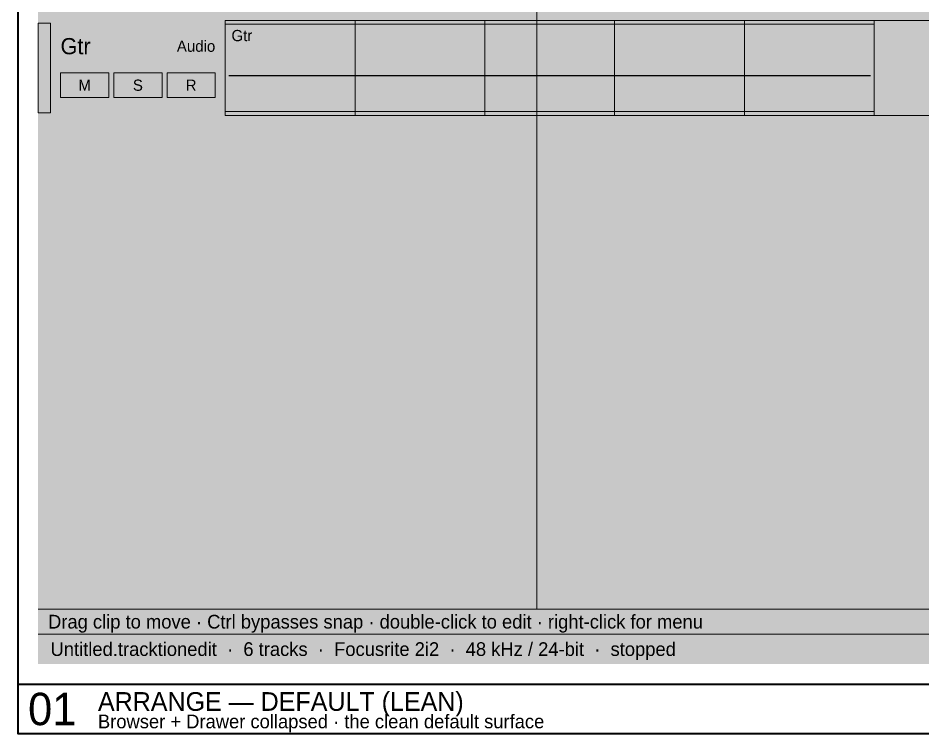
# Model space of a CAD drawing. Extents: x -16 to 3552, y -6016 to 16.
# Drawn here: x 1784 to 2509, y -1056 to -482 of the extents above; entities that cross this region are included whole.
import ezdxf
from ezdxf.enums import TextEntityAlignment as Align

# ---------------------------------------------------------------- set-up
doc = ezdxf.new("R2010")
doc.units = 0
for name, color, linetype, lineweight, true_color in [('FORGE-DIM', 7, 'Continuous', 9, 0x9aa2a8), ('FORGE-SHEET', 7, 'Continuous', 35, 0x9aa2a8), ('UI-ACCENT', 7, 'Continuous', 18, 0xe0902f), ('UI-CLIP', 7, 'Continuous', 13, 0x2d3135), ('UI-GHOST', 7, 'Continuous', 9, 0x555c62), ('UI-HAIRLINE', 7, 'Continuous', 9, 0x34383c)]:
    doc.layers.add(name, color=color, linetype=linetype, lineweight=lineweight, true_color=true_color)
for name, color, linetype, true_color in [('FORGE-TITLE', 7, 'Continuous', 0xd6d9dc), ('UI-PANEL-BG', 7, 'Continuous', 0x232629), ('UI-RAISED', 7, 'Continuous', 0x2d3135), ('UI-SHELL-BG', 7, 'Continuous', 0x1a1c1e), ('UI-TEXT', 7, 'Continuous', 0xd6d9dc), ('UI-TEXT-SEC', 7, 'Continuous', 0x8a9095), ('UI-WAVEFORM', 7, 'Continuous', 0x707b84)]:
    doc.layers.add(name, color=color, linetype=linetype, true_color=true_color)

msp = doc.modelspace()

# ---------------------------------------------------------------- hatches: boundary and pattern name
at = {"layer": 'UI-CLIP', "true_color": 0x222528}
h = msp.add_hatch(color=7, dxfattribs=at)
h.dxf.hatch_style = 1
h.paths.add_polyline_path([(1950, -484), (3400, -484), (3400, -560), (1950, -560)])
at = {"layer": 'UI-CLIP', "true_color": 0x5a86c4}
h = msp.add_hatch(color=7, dxfattribs=at)
h.dxf.hatch_style = 1
h.paths.add_polyline_path([(1800, -486), (1810, -486), (1810, -558), (1800, -558)])
at = {"layer": 'UI-CLIP', "true_color": 0x3d5577}
h = msp.add_hatch(color=7, dxfattribs=at)
h.dxf.hatch_style = 1
h.paths.add_polyline_path([(1950, -487), (2470, -487), (2470, -557), (1950, -557)])
at = {"layer": 'UI-PANEL-BG'}
h = msp.add_hatch(color=256, dxfattribs=at)
h.dxf.hatch_style = 1
h.paths.add_polyline_path([(1800, -484), (1950, -484), (1950, -560), (1800, -560)])
h = msp.add_hatch(color=256, dxfattribs=at)
h.dxf.hatch_style = 1
h.paths.add_polyline_path([(1800, -956), (3400, -956), (3400, -976), (1800, -976)])
h = msp.add_hatch(color=256, dxfattribs=at)
h.dxf.hatch_style = 1
h.paths.add_polyline_path([(1800, -976), (3400, -976), (3400, -1000), (1800, -1000)])
at = {"layer": 'UI-RAISED'}
h = msp.add_hatch(color=256, dxfattribs=at)
h.dxf.hatch_style = 1
h.paths.add_polyline_path([(1818, -525.8), (1856.67, -525.8), (1856.67, -545.8), (1818, -545.8)])
h = msp.add_hatch(color=256, dxfattribs=at)
h.dxf.hatch_style = 1
h.paths.add_polyline_path([(1860.67, -525.8), (1899.33, -525.8), (1899.33, -545.8), (1860.67, -545.8)])
h = msp.add_hatch(color=256, dxfattribs=at)
h.dxf.hatch_style = 1
h.paths.add_polyline_path([(1903.33, -525.8), (1942, -525.8), (1942, -545.8), (1903.33, -545.8)])
at = {"layer": 'UI-SHELL-BG'}
h = msp.add_hatch(color=256, dxfattribs=at)
h.dxf.hatch_style = 1
h.paths.add_polyline_path([(1800, -46), (3400, -46), (3400, -976), (1800, -976)])
at = {"layer": 'UI-WAVEFORM'}
h = msp.add_hatch(color=256, dxfattribs=at)
h.dxf.hatch_style = 1
h.paths.add_polyline_path([(1953, -522.2), (1956.01, -519.24), (1959.01, -517.95), (1962.02, -518.15), (1965.02, -518.56), (1968.03, -518.56), (1971.04, -518.85), (1974.04, -518.77), (1977.05, -519.05), (1980.05, -519.48), (1983.06, -519.95), (1986.06, -520.38), (1989.07, -520.94), (1992.08, -521.38), (1995.08, -521.81), (1998.09, -521.77), (2001.09, -521.66), (2004.1, -521.19), (2007.11, -521.02), (2010.11, -520.43), (2013.12, -520.12), (2016.12, -519.72), (2019.13, -518.93), (2022.13, -519.1), (2025.14, -518.98), (2028.15, -517.75), (2031.15, -517.42), (2034.16, -517.63), (2037.16, -516.26), (2040.17, -515.41), (2043.18, -516.15), (2046.18, -515.84), (2049.19, -516.04), (2052.19, -515.67), (2055.2, -514.73), (2058.2, -515.05), (2061.21, -513.94), (2064.22, -514.67), (2067.22, -514.65), (2070.23, -513.04), (2073.23, -513.09), (2076.24, -512.97), (2079.25, -512.38), (2082.25, -512.29), (2085.26, -512.4), (2088.26, -513.31), (2091.27, -511.87), (2094.27, -510.44), (2097.28, -509.64), (2100.29, -510.05), (2103.29, -511.06), (2106.3, -511.53), (2109.3, -510.85), (2112.31, -510.55), (2115.32, -511.95), (2118.32, -512.33), (2121.33, -512.19), (2124.33, -511.74), (2127.34, -510.76), (2130.35, -511.15), (2133.35, -512.66), (2136.36, -511.39), (2139.36, -511.85), (2142.37, -511.94), (2145.37, -512.81), (2148.38, -512.84), (2151.39, -513.05), (2154.39, -512.37), (2157.4, -513.69), (2160.4, -513.47), (2163.41, -514.29), (2166.42, -513.77), (2169.42, -514.97), (2172.43, -515.24), (2175.43, -515.4), (2178.44, -515.13), (2181.44, -516.15), (2184.45, -516.16), (2187.46, -516.72), (2190.46, -517.06), (2193.47, -517.16), (2196.47, -516.85), (2199.48, -517.45), (2202.49, -517.51), (2205.49, -518.46), (2208.5, -518.56), (2211.5, -519.22), (2214.51, -519.85), (2217.51, -520.11), (2220.52, -520.45), (2223.53, -521.06), (2226.53, -521.51), (2229.54, -521.81), (2232.54, -521.77), (2235.55, -521.57), (2238.56, -521.36), (2241.56, -521.08), (2244.57, -520.43), (2247.57, -519.62), (2250.58, -518.94), (2253.58, -518.78), (2256.59, -518.98), (2259.6, -518.59), (2262.6, -517.64), (2265.61, -516.89), (2268.61, -516.55), (2271.62, -516.8), (2274.63, -516.29), (2277.63, -515.94), (2280.64, -515.32), (2283.64, -515.51), (2286.65, -514.14), (2289.65, -513.37), (2292.66, -514.33), (2295.67, -514.42), (2298.67, -513.05), (2301.68, -513.57), (2304.68, -512.16), (2307.69, -512.35), (2310.7, -511.89), (2313.7, -511.54), (2316.71, -512.51), (2319.71, -512.75), (2322.72, -512.88), (2325.73, -511.75), (2328.73, -511.1), (2331.74, -512.25), (2334.74, -510.73), (2337.75, -511.22), (2340.75, -511.94), (2343.76, -511.76), (2346.77, -510.16), (2349.77, -510.53), (2352.78, -510.55), (2355.78, -509.79), (2358.79, -509.33), (2361.8, -509.7), (2364.8, -510.86), (2367.81, -511.05), (2370.81, -510.4), (2373.82, -510.46), (2376.82, -511.11), (2379.83, -512.11), (2382.84, -512.66), (2385.84, -512.17), (2388.85, -512.45), (2391.85, -513.95), (2394.86, -513.29), (2397.87, -512.71), (2400.87, -512.81), (2403.88, -512.85), (2406.88, -513.03), (2409.89, -514), (2412.89, -514.22), (2415.9, -515.2), (2418.91, -516.29), (2421.91, -516.62), (2424.92, -517.02), (2427.92, -516.63), (2430.93, -516.96), (2433.94, -517.5), (2436.94, -517.91), (2439.95, -518.75), (2442.95, -519.05), (2445.96, -519.32), (2448.96, -519.84), (2451.97, -520.37), (2454.98, -520.79), (2457.98, -521.22), (2460.99, -521.62), (2463.99, -521.84), (2467, -521.77), (2467, -534.23), (2463.99, -534.16), (2460.99, -534.38), (2457.98, -534.78), (2454.98, -535.21), (2451.97, -535.63), (2448.96, -536.16), (2445.96, -536.68), (2442.95, -536.95), (2439.95, -537.25), (2436.94, -538.09), (2433.94, -538.5), (2430.93, -539.04), (2427.92, -539.37), (2424.92, -538.98), (2421.91, -539.38), (2418.91, -539.71), (2415.9, -540.8), (2412.89, -541.78), (2409.89, -542), (2406.88, -542.97), (2403.88, -543.15), (2400.87, -543.19), (2397.87, -543.29), (2394.86, -542.71), (2391.85, -542.05), (2388.85, -543.55), (2385.84, -543.83), (2382.84, -543.34), (2379.83, -543.89), (2376.82, -544.89), (2373.82, -545.54), (2370.81, -545.6), (2367.81, -544.95), (2364.8, -545.14), (2361.8, -546.3), (2358.79, -546.67), (2355.78, -546.21), (2352.78, -545.45), (2349.77, -545.47), (2346.77, -545.84), (2343.76, -544.24), (2340.75, -544.06), (2337.75, -544.78), (2334.74, -545.27), (2331.74, -543.75), (2328.73, -544.9), (2325.73, -544.25), (2322.72, -543.12), (2319.71, -543.25), (2316.71, -543.49), (2313.7, -544.46), (2310.7, -544.11), (2307.69, -543.65), (2304.68, -543.84), (2301.68, -542.43), (2298.67, -542.95), (2295.67, -541.58), (2292.66, -541.67), (2289.65, -542.63), (2286.65, -541.86), (2283.64, -540.49), (2280.64, -540.68), (2277.63, -540.06), (2274.63, -539.71), (2271.62, -539.2), (2268.61, -539.45), (2265.61, -539.11), (2262.6, -538.36), (2259.6, -537.41), (2256.59, -537.02), (2253.58, -537.22), (2250.58, -537.06), (2247.57, -536.38), (2244.57, -535.57), (2241.56, -534.92), (2238.56, -534.64), (2235.55, -534.43), (2232.54, -534.23), (2229.54, -534.19), (2226.53, -534.49), (2223.53, -534.94), (2220.52, -535.55), (2217.51, -535.89), (2214.51, -536.15), (2211.5, -536.78), (2208.5, -537.44), (2205.49, -537.54), (2202.49, -538.49), (2199.48, -538.55), (2196.47, -539.15), (2193.47, -538.84), (2190.46, -538.94), (2187.46, -539.28), (2184.45, -539.84), (2181.44, -539.85), (2178.44, -540.87), (2175.43, -540.6), (2172.43, -540.76), (2169.42, -541.03), (2166.42, -542.23), (2163.41, -541.71), (2160.4, -542.53), (2157.4, -542.31), (2154.39, -543.63), (2151.39, -542.95), (2148.38, -543.16), (2145.37, -543.19), (2142.37, -544.06), (2139.36, -544.15), (2136.36, -544.61), (2133.35, -543.34), (2130.35, -544.85), (2127.34, -545.24), (2124.33, -544.26), (2121.33, -543.81), (2118.32, -543.67), (2115.32, -544.05), (2112.31, -545.45), (2109.3, -545.15), (2106.3, -544.47), (2103.29, -544.94), (2100.29, -545.95), (2097.28, -546.36), (2094.27, -545.56), (2091.27, -544.13), (2088.26, -542.69), (2085.26, -543.6), (2082.25, -543.71), (2079.25, -543.62), (2076.24, -543.03), (2073.23, -542.91), (2070.23, -542.96), (2067.22, -541.35), (2064.22, -541.33), (2061.21, -542.06), (2058.2, -540.95), (2055.2, -541.27), (2052.19, -540.33), (2049.19, -539.96), (2046.18, -540.16), (2043.18, -539.85), (2040.17, -540.59), (2037.16, -539.74), (2034.16, -538.37), (2031.15, -538.58), (2028.15, -538.25), (2025.14, -537.02), (2022.13, -536.9), (2019.13, -537.07), (2016.12, -536.28), (2013.12, -535.88), (2010.11, -535.57), (2007.11, -534.98), (2004.1, -534.81), (2001.09, -534.34), (1998.09, -534.23), (1995.08, -534.19), (1992.08, -534.62), (1989.07, -535.06), (1986.06, -535.62), (1983.06, -536.05), (1980.05, -536.52), (1977.05, -536.95), (1974.04, -537.23), (1971.04, -537.15), (1968.03, -537.44), (1965.02, -537.44), (1962.02, -537.85), (1959.01, -538.05), (1956.01, -536.76), (1953, -533.8)])

# ---------------------------------------------------------------- linework, layer by layer
at = {"layer": 'FORGE-SHEET'}
msp.add_line((1784, -1016), (3416, -1016), dxfattribs=at)
msp.add_lwpolyline([(1784, 16), (3416, 16), (3416, -1056), (1784, -1056)], close=True, dxfattribs=at)
at = {"layer": 'UI-ACCENT'}
msp.add_line((2199.6, -62), (2199.6, -956), dxfattribs=at)
at = {"layer": 'UI-GHOST'}
for p, q in [((1950, -484), (1950, -560)), ((2054, -484), (2054, -560)), ((2158, -484), (2158, -560)), ((2262, -484), (2262, -560)), ((2366, -484), (2366, -560)), ((2470, -484), (2470, -560))]:
    msp.add_line(p, q, dxfattribs=at)
at = {"layer": 'UI-HAIRLINE'}
for p, q in [((1800, -956), (3400, -956)), ((1800, -976), (3400, -976))]:
    msp.add_line(p, q, dxfattribs=at)
at = {"layer": 'UI-HAIRLINE', "true_color": 0x141618}
msp.add_lwpolyline([(1950, -484), (3400, -484), (3400, -560), (1950, -560)], close=True, dxfattribs=at)
at = {"layer": 'UI-HAIRLINE'}
for points in [[(1800, -486), (1810, -486), (1810, -558), (1800, -558)], [(1818, -525.8), (1856.67, -525.8), (1856.67, -545.8), (1818, -545.8)], [(1860.67, -525.8), (1899.33, -525.8), (1899.33, -545.8), (1860.67, -545.8)], [(1903.33, -525.8), (1942, -525.8), (1942, -545.8), (1903.33, -545.8)]]:
    msp.add_lwpolyline(points, close=True, dxfattribs=at)
at = {"layer": 'UI-HAIRLINE', "true_color": 0x101010}
msp.add_lwpolyline([(1950, -487), (2470, -487), (2470, -557), (1950, -557)], close=True, dxfattribs=at)
at = {"layer": 'UI-WAVEFORM'}
msp.add_line((1953, -528), (2467, -528), dxfattribs=at)

# ---------------------------------------------------------------- texts
at = {"layer": 'FORGE-DIM'}
msp.add_text('Browser + Drawer collapsed · the clean default surface', height=11, dxfattribs=at).set_placement((1848, -1046), align=Align.MIDDLE_LEFT)
at = {"layer": 'FORGE-TITLE'}
for s, height, p in [('ARRANGE — DEFAULT (LEAN)', 15, (1848, -1030)), ('01', 26, (1792, -1036))]:
    msp.add_text(s, height=height, dxfattribs=at).set_placement(p, align=Align.MIDDLE_LEFT)
at = {"layer": 'UI-TEXT'}
for height, p in [(9, (1955, -496)), (13, (1818, -504.52))]:
    msp.add_text('Gtr', height=height, dxfattribs=at).set_placement(p, align=Align.MIDDLE_LEFT)
for s, p in [('M', (1837.33, -535.8)), ('S', (1880, -535.8)), ('R', (1922.67, -535.8))]:
    msp.add_text(s, height=9, dxfattribs=at).set_placement(p, align=Align.MIDDLE_CENTER)
at = {"layer": 'UI-TEXT-SEC'}
msp.add_text('Audio', height=9, dxfattribs=at).set_placement((1942, -504.52), align=Align.MIDDLE_RIGHT)
for s, p in [('Drag clip to move · Ctrl bypasses snap · double-click to edit · right-click for menu', (1808, -966)), ('Untitled.tracktionedit  ·  6 tracks  ·  Focusrite 2i2  ·  48 kHz / 24-bit  ·  stopped', (1810, -988))]:
    msp.add_text(s, height=11, dxfattribs=at).set_placement(p, align=Align.MIDDLE_LEFT)

doc.saveas('drawing.dxf')
